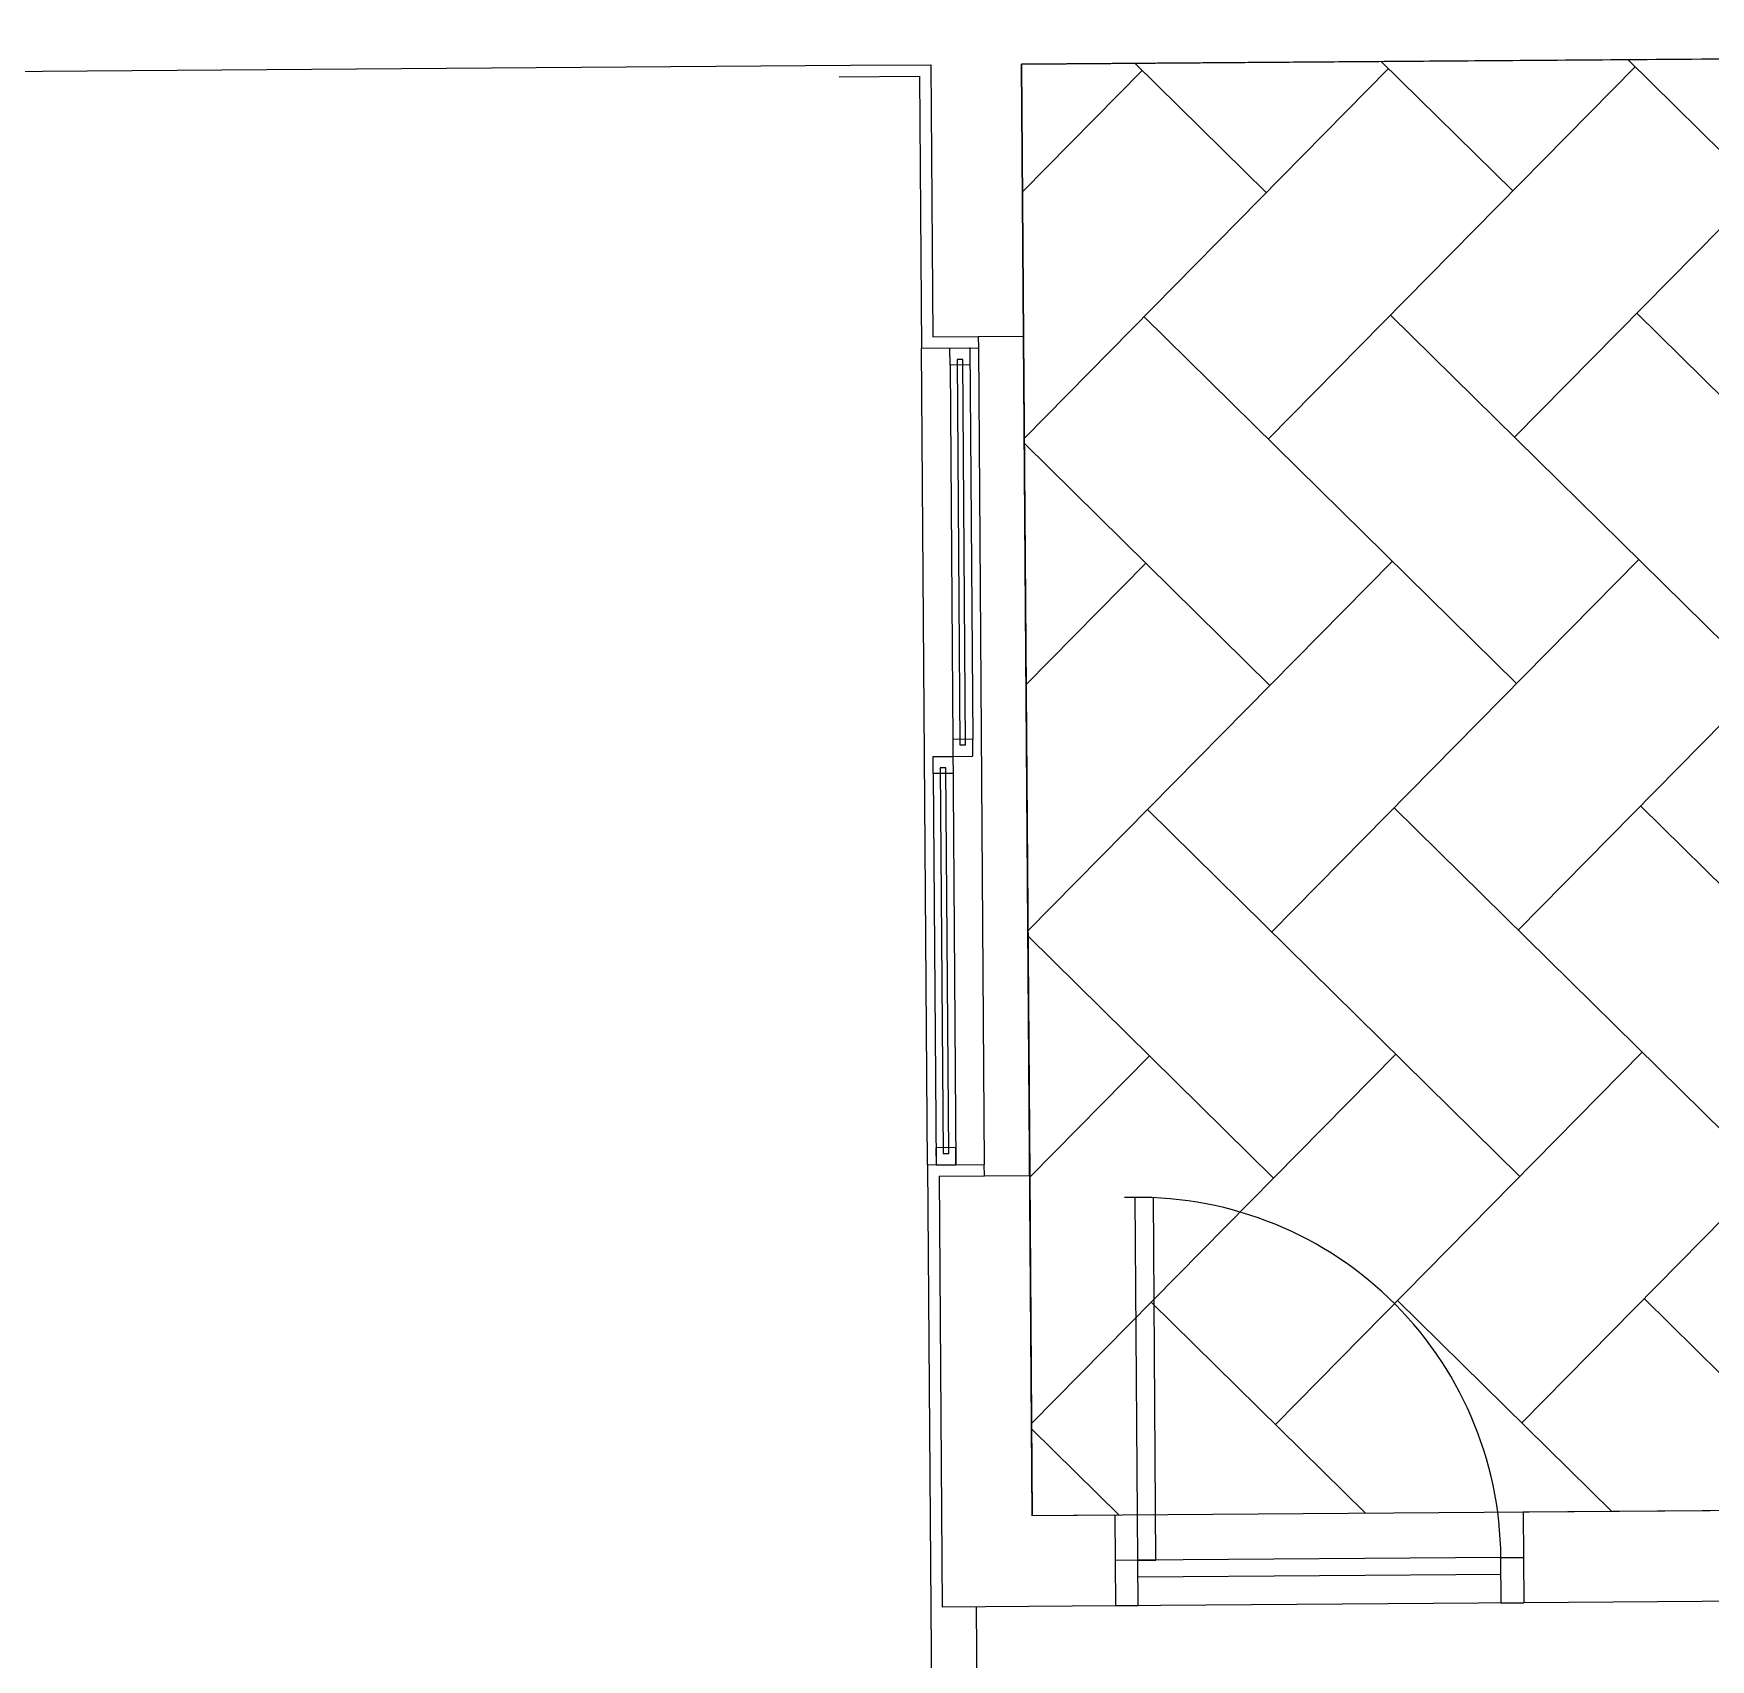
# Model space of a CAD drawing. Header units: feet. Extents: x 919634 to 928945, y 707022 to 708026.
# Drawn here: x 920150.87 to 920163.19, y 707205.08 to 707217.02 of the extents above; entities that cross this region are included whole.
import ezdxf

# ---------------------------------------------------------------- set-up
doc = ezdxf.new("R2010")
doc.units = ezdxf.units.FT
doc.header["$LTSCALE"] = 20
doc.header["$MEASUREMENT"] = 0
for name, color, linetype in [('-u-site-xref', 7, 'Continuous'), ('Site Plan$0$-u-site-bldg_interior', 252, 'Continuous'), ('Site Plan$0$SP-LOT PAVERS', 254, 'Continuous')]:
    doc.layers.add(name, color=color, linetype=linetype)
doc.layers.add('SP-BUILDING-FOOTPRINT', color=1, linetype='Continuous', lineweight=25)
doc.layers.get('-u-site-xref').off()

# ---------------------------------------------------------------- blocks, each defined once
blk = doc.blocks.new('Site Plan$0$DR1H902')
for p, q in [((-0.5, 0), (-0.5, 1)), ((-0.5, 1.000000000000057), (-0.4500000000000455, 1.000000000000057)), ((-0.4500000000000455, 0), (-0.4500000000000455, 1)), ((-0.5, -5.684341886080801e-14), (-0.4500000000000455, -5.684341886080801e-14))]:
    blk.add_line(p, q)
blk.add_arc((-0.5, 0), 1, 0, 91.70698490235472)
blk = doc.blocks.new('Site Plan')
at = {"layer": 'Site Plan$0$SP-LOT PAVERS'}
h = blk.add_hatch(dxfattribs=at)
h.set_pattern_fill('AR-HBONE', color=256, scale=0.32, angle=-89.58178215075662)
h.set_pattern_definition([(315.4182178492434, (0, 0), (1.810145136983853, 0.01321298806884015), [3.84, -1.28]), (45.41821784924338, (0.9116790626081567, -0.8984660745381309), (1.810145136983853, 0.01321298806884), [3.84, -1.28])])
h.paths.add_polyline_path([(920178.3518498054, 707215.2832240142), (920198.3513170131, 707215.4292082872), (920198.4900259995, 707196.4264364706), (920178.5298745737, 707196.2807391797), (920178.4568824345, 707206.2804731388), (920158.2074218867, 707206.1326640625), (920158.1295636119, 707216.7990460144), (920163.4915920927, 707216.8381700075), (920163.5402530439, 707210.1717457379), (920178.3883694436, 707210.2801281989)])
at = {"layer": 'Site Plan$0$-u-site-bldg_interior'}
for p, q in [((920166.0066570387, 707216.856544134), (920158.1295636119, 707216.7990460144)), ((920130.6587338818, 707216.5985257764), (920156.8721770223, 707216.7898683954)), ((920156.7894541767, 707216.7059290144), (920157.3801918554, 707216.7102410498)), ((920156.8721770223, 707216.7898683954), (920157.462914701, 707216.7941804308)), ((920157.3801918554, 707216.7102410498), (920157.3947902827, 707214.710294329)), ((920157.462914701, 707216.7941804308), (920157.4775131283, 707214.7942337102)), ((920158.1295636079, 707216.7990465733), (920158.1441620352, 707214.7990998526)), ((920157.4775131556, 707214.7942337103), (920158.1441620624, 707214.7990998527)), ((920157.8108375544, 707214.7966667811), (920157.8114458222, 707214.7133356679)), ((920158.1441620624, 707214.7990998527), (920158.1891738254, 707208.6325974633)), ((920157.39479031, 707214.7102943292), (920157.8114458222, 707214.7133356679)), ((920157.4385855914, 707208.7104541669), (920157.3947903096, 707214.7102943292)), ((920157.7489296292, 707214.7153296827), (920157.7699327535, 707211.8379560561)), ((920157.8114458222, 707214.7133356679), (920157.8552411041, 707208.7134955055)), ((920157.6040304676, 707214.5868183285), (920157.6469133478, 707208.7119748362)), ((920157.4800986602, 707211.5858337786), (920157.5010838994, 707208.7109103675)), ((920157.4385855917, 707208.7104541669), (920157.8552411041, 707208.7134955055)), ((920157.4385855645, 707208.7104541668), (920157.5346918775, 707195.5441382548)), ((920157.8558493719, 707208.6301643921), (920157.8552411041, 707208.7134955055)), ((920157.5225249458, 707208.6277313211), (920157.5456391223, 707205.4611490133)), ((920157.5225249729, 707208.6277313213), (920158.1891738254, 707208.6325974633)), ((920158.1891738527, 707208.6325974636), (920158.2074218867, 707206.1326640625)), ((920178.4568824345, 707206.2804731388), (920161.8140827783, 707206.1589905523)), ((920158.8138391171, 707206.1370905495), (920158.2074218867, 707206.1326640625)), ((920158.8138391171, 707206.1370905495), (920158.8187052596, 707205.4704416426)), ((920161.8140816, 707206.1591519701), (920161.8189489207, 707205.4923416454)), ((920158.9829344151, 707205.8049826315), (920158.8162721883, 707205.8037660959)), ((920161.6498524445, 707205.824610981), (920158.9829344151, 707205.8049826315)), ((920158.9853674863, 707205.4716581781), (920158.9829344151, 707205.8049826315)), ((920161.6498524445, 707205.824610981), (920161.8165146712, 707205.8258275166)), ((920161.652286694, 707205.4911251098), (920161.6498524445, 707205.824610981)), ((920161.6507648462, 707205.699614311), (920158.9838468168, 707205.6799859614)), ((920177.7950996701, 707205.6089580895), (920161.8189489207, 707205.4923416454)), ((920161.8189477313, 707205.492503063), (920158.8187052483, 707205.4704416425)), ((920161.6522878723, 707205.4909636918), (920161.8189500989, 707205.4921802275)), ((920158.8187052596, 707205.4704416426), (920157.5456391223, 707205.4611490133)), ((920157.7956324624, 707205.4629738167), (920157.8686245988, 707195.4632402128)), ((920158.9853674864, 707205.4716581781), (920158.8187052596, 707205.4704416426))]:
    blk.add_line(p, q, dxfattribs=at)
for points in [[(920157.6040304676, 707214.5868183285), (920157.6031180659, 707214.7118149985), (920157.7489475143, 707214.7128794672), (920157.749859916, 707214.5878827971)], [(920157.7181549416, 707211.7959103319), (920157.6974738362, 707214.6291681863), (920157.6558082796, 707214.6288640525), (920157.676489385, 707211.795606198)], [(920157.6241033052, 707211.8368915874), (920157.6250157069, 707211.7118949174), (920157.7708451552, 707211.7129593861), (920157.7699327535, 707211.8379560561)], [(920157.4800986602, 707211.5858337786), (920157.4791862585, 707211.7108304487), (920157.6250157069, 707211.7118949174), (920157.6259281086, 707211.5868982474)], [(920157.5942231342, 707208.7949257821), (920157.5735420289, 707211.6281836366), (920157.531876472, 707211.6278795027), (920157.5525575774, 707208.7946216483)], [(920157.5001714977, 707208.8359070376), (920157.5010838994, 707208.7109103675), (920157.6469133478, 707208.7119748362), (920157.646000946, 707208.8369715062)]]:
    blk.add_lwpolyline(points, close=True, dxfattribs=at)
at = {"layer": 'Site Plan$0$-u-site-bldg_interior', "extrusion": (0, 0, -1), "xscale": -2.66699025530579, "yscale": 2.66699025530579, "zscale": -7.111974014148773, "rotation": 359.5817821507566}
blk.add_blockref('Site Plan$0$DR1H902', (-920160.3163940189, 707205.8147160973), dxfattribs=at)

msp = doc.modelspace()

# ---------------------------------------------------------------- block references
at = {"layer": '-u-site-xref'}
msp.add_blockref('Site Plan', (0, 0), dxfattribs=at)

# ---------------------------------------------------------------- next in the draw order: linework, layer by layer
at = {"layer": 'SP-BUILDING-FOOTPRINT'}
msp.add_lwpolyline([(920186.6551412055, 707162.339142471), (920186.5724163145, 707173.6722382429), (920158.4458628658, 707173.4668676234), (920158.3680045869, 707184.1332501341), (920178.6174651347, 707184.2810592103), (920178.4568824345, 707206.2804731389), (920158.2074218867, 707206.1326640625), (920158.1295636119, 707216.7990460144), (920166.0066570387, 707216.856544134), (920165.9239326174, 707228.1895755515), (920186.1733931651, 707228.3373846278), (920186.0906682747, 707239.6704803162)], dxfattribs=at)

doc.saveas('drawing.dxf')
